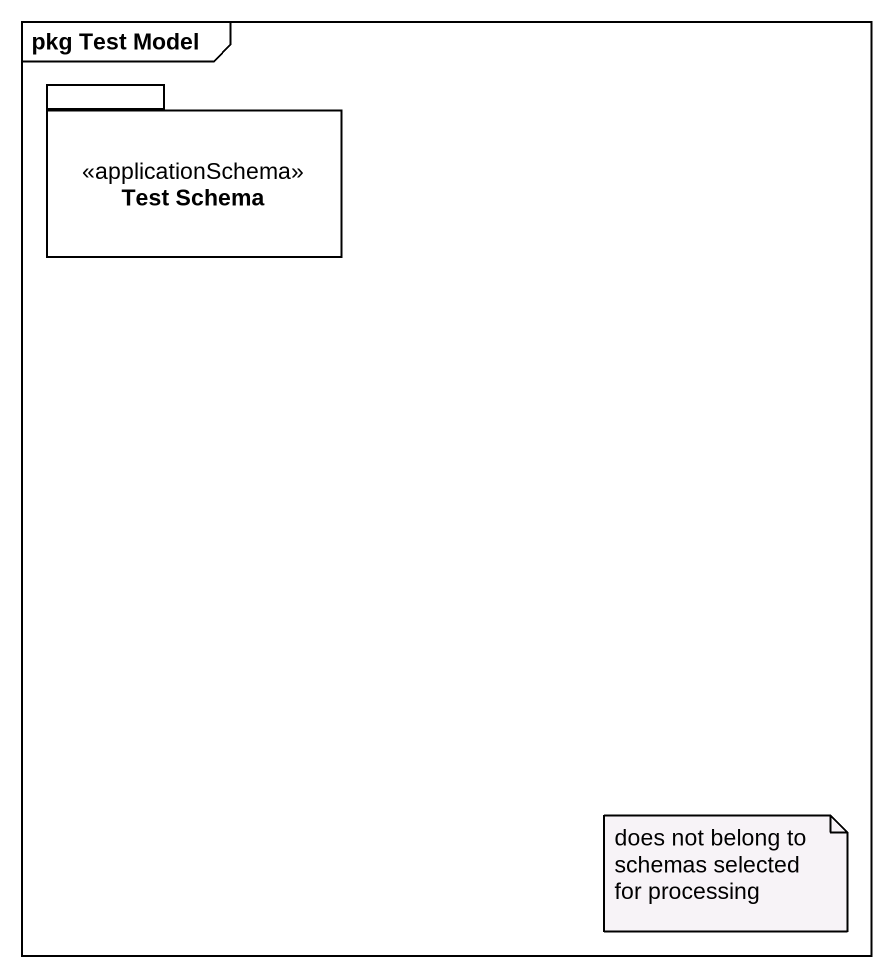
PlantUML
@startuml
mainframe pkg Test Model
package "Test Schema" as Test_Schema <<applicationSchema>> {
}
note as N1
  does not belong to schemas selected for processing
end note
@enduml
